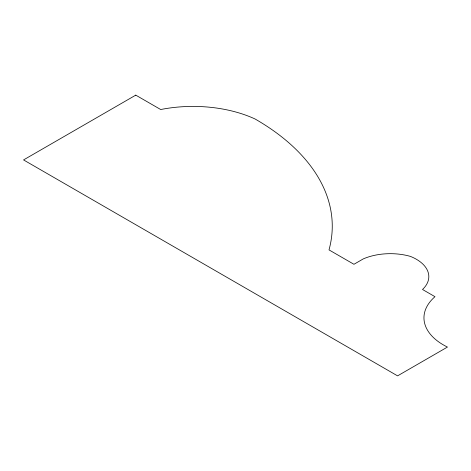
<?xml version="1.0" encoding="UTF-8"?>
<svg xmlns="http://www.w3.org/2000/svg" width="471" height="471" viewBox="0 0 471 471"><rect width="100%" height="100%" fill="white"/><g stroke="black" fill="none" stroke-linecap="round" stroke-linejoin="round"><path stroke-width="0.71" d="M135.76 95.136L23.55 159.922L397.577 375.864L447.45 347.068A66.346 38.304 0 0 1 434.98 296.683L422.516 289.488A42.555 24.569 0 0 0 410.424 256.401A44.992 25.976 0 0 0 363.294 258.891L353.945 264.29L329.005 249.895A261.699 151.091 0 0 0 255.052 118.98A99.31 57.338 0 0 0 160.693 109.531L135.76 95.136"/></g></svg>
